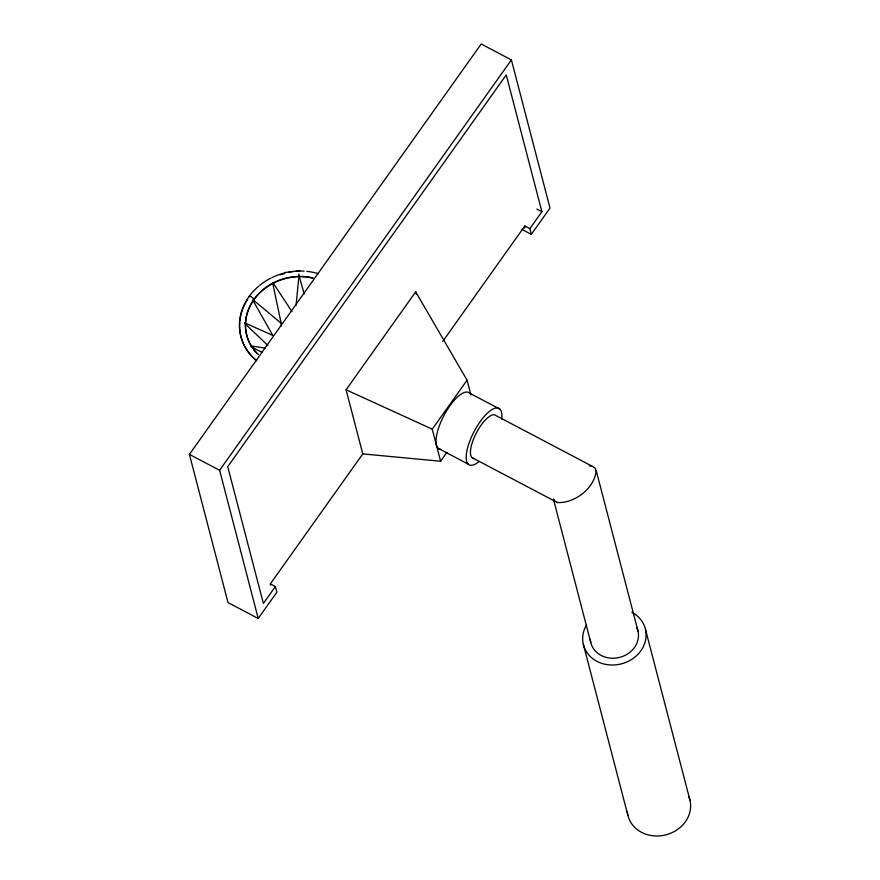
<?xml version="1.0" encoding="UTF-8"?>
<svg xmlns="http://www.w3.org/2000/svg" width="880" height="880" viewBox="0 0 880 880"><rect width="100%" height="100%" fill="white"/><g stroke="black" fill="none" stroke-linecap="round" stroke-linejoin="round"><path stroke-width="1.32" d="M474.045 458.469A24.299 8.503 -62.2 0 1 476.223 433.224A24.299 8.503 -62.2 0 1 496.089 415.646L591.932 466.114L594.748 467.786L596.2 470.58C594.583 488.301 574.849 503.426 557.425 502.557L471.999 457.589M296.087 305.393L298.969 275.484L304.194 293.865M470.921 394.999L467.071 380.204L415.701 291.852L346.071 389.785L362.78 453.904L270.347 583.891L275.385 586.542L276.87 592.24L258.225 618.475L228.008 602.569L189.409 454.388L481.195 44L511.401 59.906L550 208.087L531.322 234.355L522.027 229.46M258.225 618.475L219.626 470.294L511.401 59.906M442.761 341.407L524.81 226.006L529.837 228.657L531.322 234.355M275.385 586.542L263.373 603.449L227.733 466.664L506.253 74.932L541.882 211.717L529.837 228.657M362.78 453.904L440.605 461.23L432.256 429.165L467.071 380.204M440.605 461.23L446.93 452.32M285.043 272.503L299.86 270.688M589.27 465.828L591.932 466.114M250.426 345.84L265.056 348.073M244.838 322.916L272.8 335.401L252.835 300.212M346.071 389.785L432.256 429.165M252.648 347.479L262.108 352.396M536.844 209.066L541.882 211.717M499.851 409.101L469.645 393.195A31.889 11.154 -62.2 0 0 443.575 416.262A31.889 11.154 -62.2 0 0 440.704 449.394M438.031 448.239L468.237 464.145M189.409 454.388L219.626 470.294M557.425 502.557L554.609 500.885L553.641 499.026M253.209 299.915L281.16 323.257L281.435 325.974M244.596 323.301L267.839 345.4M273.185 283.03L292.028 311.685M645.458 629.31L689.986 800.294M596.2 470.58L638.011 631.103M553.498 499.411L590.766 642.488M583.33 644.281L627.858 815.265M415.701 291.852L416.383 294.47M272.712 283.217L281.16 323.257M298.859 274.032L298.881 274.945A12.463 1.683 89.7 0 0 298.991 276.133L299.101 277.024L299.057 276.023M256.707 360.734A57.706 50.468 -14.6 0 1 258.654 286.209M259.677 285.362A57.706 50.468 -14.6 0 1 271.029 278.036M272.239 277.442A57.706 50.468 -14.6 0 1 285.153 272.866M289.168 272.03A57.706 50.468 -14.6 0 1 293.26 271.447M295.988 271.194A57.706 50.468 -14.6 0 1 304.117 271.15M306.823 271.359A57.706 50.468 -14.6 0 1 318.56 273.735M256.509 352.979A51.733 45.243 -14.6 0 1 253.88 349.899M252.307 347.721A51.733 45.243 -14.6 0 1 257.015 295.867A51.733 45.243 -14.6 0 1 312.972 278.157M258.401 354.464A51.634 45.155 -14.6 0 1 253.902 299.475A3.036 1.023 35.4 0 0 251.02 296.714A3.036 1.023 35.4 0 0 248.864 296.824M312.851 277.882A51.634 45.155 -14.6 0 0 253.902 299.475L253.913 299.794A3.036 1.023 35.4 0 1 253.748 300.003M255.915 360.228A57.596 50.38 -14.6 0 1 239.723 322.707M239.833 321.387A57.596 50.38 -14.6 0 1 247.621 299.354M280.005 274.824A57.596 50.38 -14.6 0 1 283.954 273.658M636.955 627.935A24.299 21.252 -14.6 0 1 619.256 657.481A24.299 21.252 -14.6 0 1 590.304 639.177M688.886 796.807A31.955 27.951 -14.6 0 1 665.324 834.988A31.955 27.951 -14.6 0 1 627.297 811.657M631.829 612.26A31.955 27.951 -14.6 0 1 641.377 650.023A31.955 27.951 -14.6 0 1 598.51 662.101A31.955 27.951 -14.6 0 1 586.487 625.031M478.72 461.813A31.889 11.154 -62.2 0 1 466.763 451.638A31.889 11.154 -62.2 0 1 487.564 412.995A31.889 11.154 -62.2 0 1 501.699 419.122M524.81 226.006A12.144 4.081 35.4 0 1 524.194 228.151M270.347 583.891A12.144 4.081 35.4 0 1 270.391 585.189M280.951 323.334L280.951 323.334"/></g></svg>
